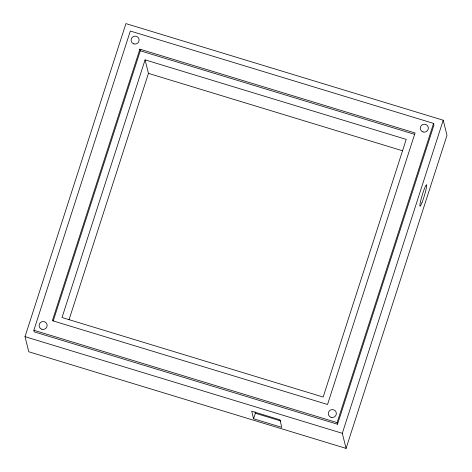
<?xml version="1.0" encoding="UTF-8"?>
<svg xmlns="http://www.w3.org/2000/svg" width="472" height="472" viewBox="0 0 472 472"><rect width="100%" height="100%" fill="white"/><g stroke="black" fill="none" stroke-linecap="round" stroke-linejoin="round"><path stroke-width="0.71" d="M25.016 336.672L125.93 23.6L443.22 120.23L446.984 135.328L346.07 448.4L28.78 351.77L25.016 336.672L342.306 433.302L346.07 448.4M33.866 330.258L130.313 31.04L433.561 123.398L433.969 125.021L337.521 424.234L34.267 331.881L33.866 330.258L337.114 422.611L337.521 424.234M139.883 49.171L52.368 320.683L327.538 404.486L415.059 132.974L139.883 49.171L140.29 50.793L53.224 320.901M145.075 59.855L62.027 317.514L323.161 397.041L406.209 139.382L145.075 59.855L148.45 73.384L69.006 319.845M253.582 418.782L251.694 411.206L279.925 419.803L281.813 427.378L253.582 418.782L255.37 413.242L255.027 411.861M337.114 422.611L433.561 123.398M342.306 433.302L443.22 120.23M140.29 50.793L414.758 134.384M148.45 73.384L402.545 150.769M255.37 413.242L280.846 421M422.015 202.559A11.21 1.103 -73.1 0 0 426.664 184.983A11.21 1.103 -73.1 0 0 421.13 198.995A11.21 1.103 -73.1 0 0 422.015 202.559M331.102 417.342A4.041 3.971 -14 0 0 336.271 412.664A4.041 3.971 -14 0 0 329.609 410.634A4.041 3.971 -14 0 0 331.102 417.342M423.089 131.977A4.041 3.971 -14 0 0 428.251 127.298A4.041 3.971 -14 0 0 421.59 125.269A4.041 3.971 -14 0 0 423.089 131.977M41.89 329.261A4.041 3.971 -14 0 0 47.058 324.583A4.041 3.971 -14 0 0 40.397 322.559A4.041 3.971 -14 0 0 41.89 329.261M133.877 43.902A4.041 3.971 -14 0 0 139.039 39.223A4.041 3.971 -14 0 0 132.378 37.194A4.041 3.971 -14 0 0 133.877 43.902"/></g></svg>
